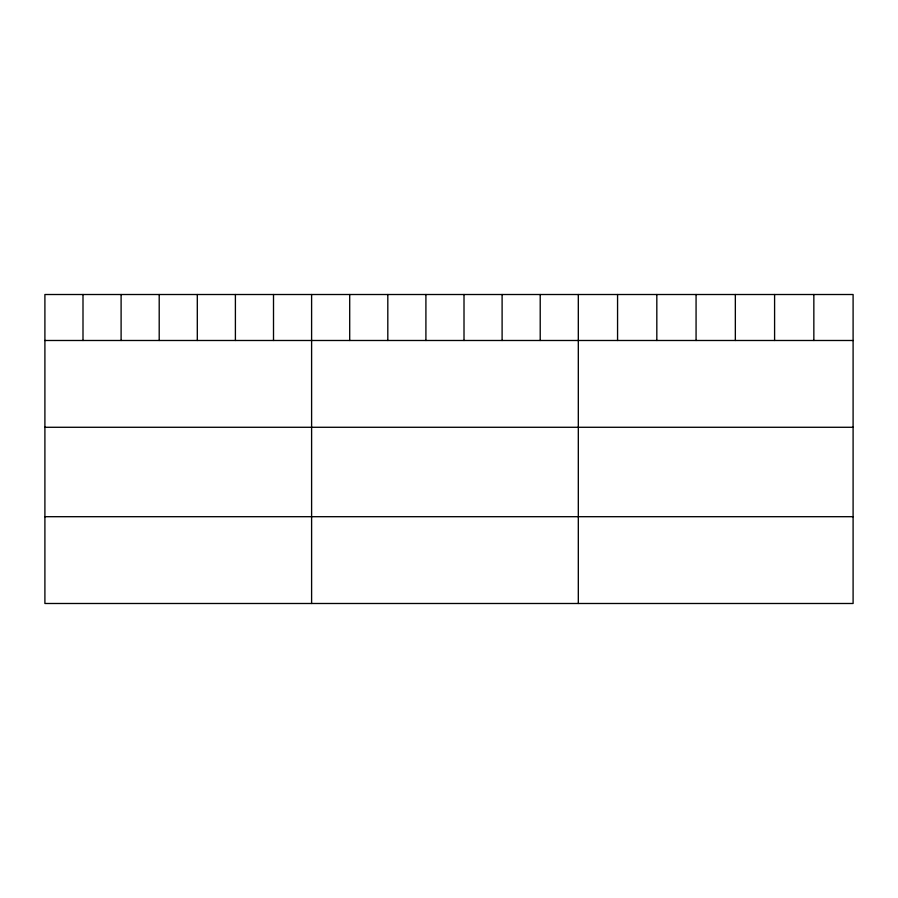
<?xml version="1.0" encoding="UTF-8"?>
<svg xmlns="http://www.w3.org/2000/svg" width="898" height="898" viewBox="0 0 898 898"><rect width="100%" height="100%" fill="white"/><g stroke="black" fill="none" stroke-linecap="round" stroke-linejoin="round"><path stroke-width="1.35" d="M853.1 340.488L853.1 603.49L44.9 603.49L44.9 294.51L853.1 294.51L853.1 340.488L44.9 340.488M44.9 427.28L853.1 427.28M44.9 516.698L853.1 516.698M813.846 294.51L813.846 340.488M774.592 294.51L774.592 340.488M735.339 294.51L735.339 340.488M696.073 294.51L696.073 340.488M656.82 294.51L656.82 340.488M617.566 294.51L617.566 340.488M578.312 294.51L578.312 603.49M540.214 294.51L540.214 340.488M502.105 294.51L502.105 340.488M464.008 294.51L464.008 340.488M425.91 294.51L425.91 340.488M387.813 294.51L387.813 340.488M349.704 294.51L349.704 340.488M311.606 294.51L311.606 603.49M273.508 294.51L273.508 340.488M235.399 294.51L235.399 340.488M197.302 294.51L197.302 340.488M159.204 294.51L159.204 340.488M121.107 294.51L121.107 340.488M82.998 294.51L82.998 340.488"/></g></svg>
